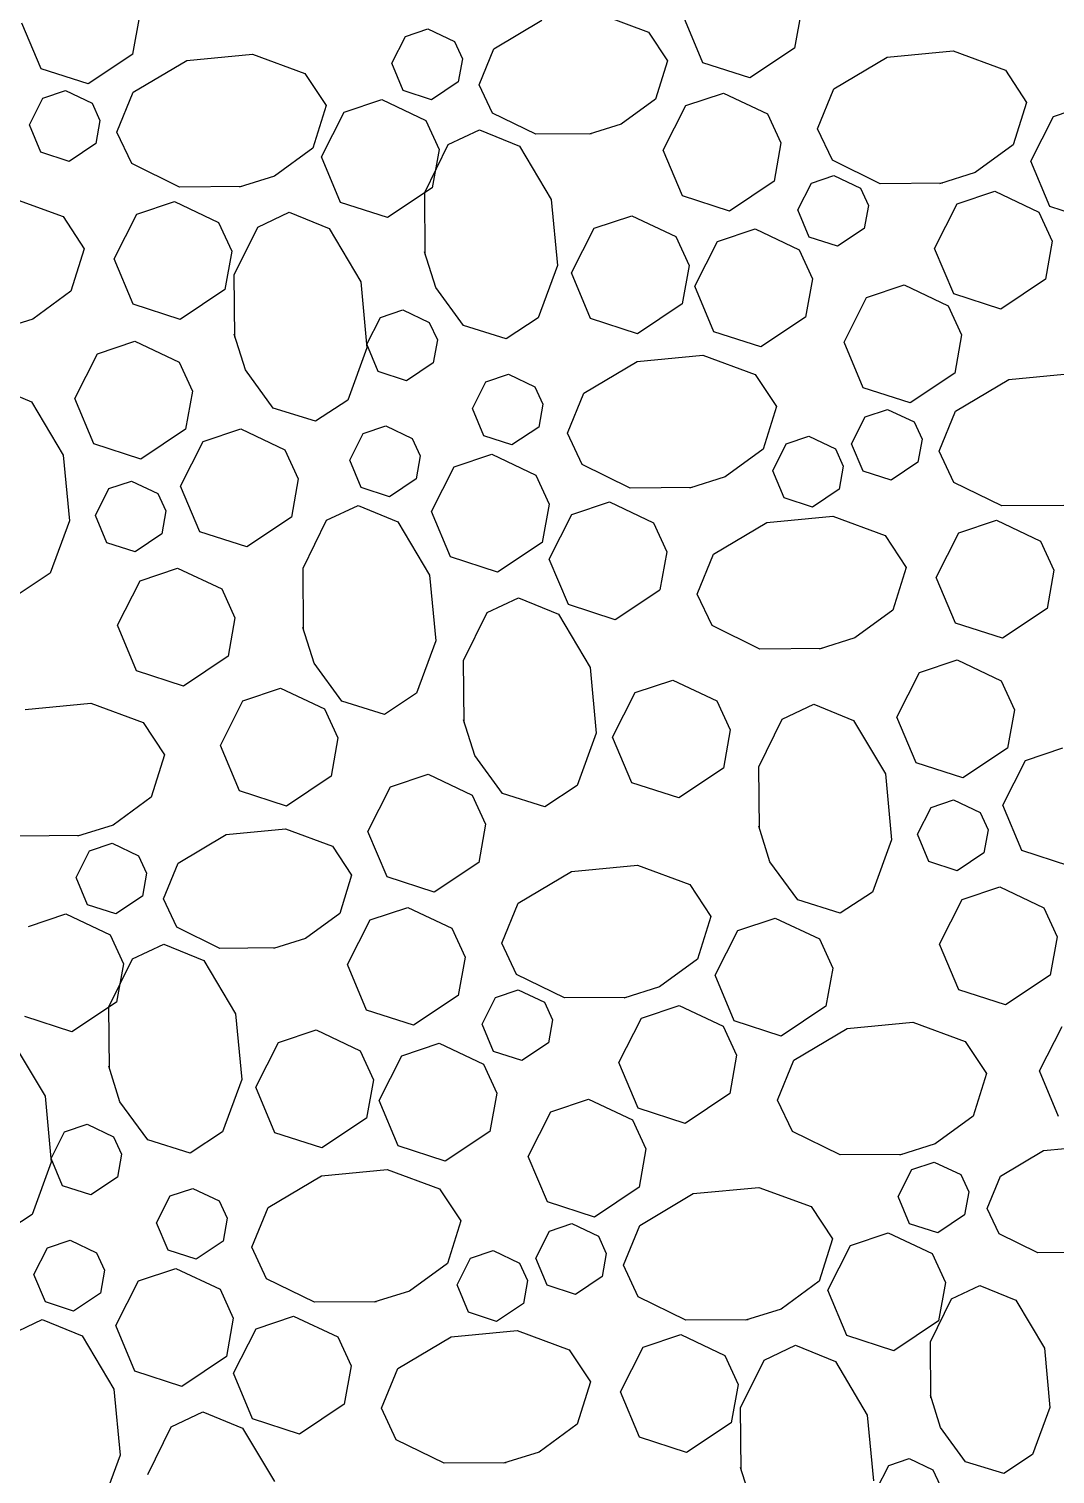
# Model space of a CAD drawing. Header units: inches. Extents: x -5337 to 1057, y 15227 to 19227.
# Drawn here: x -3164.38 to -3158.8, y 16305.19 to 16313.06 of the extents above; entities that cross this region are included whole.
import ezdxf

# ---------------------------------------------------------------- set-up
doc = ezdxf.new("R2010")
doc.units = ezdxf.units.IN
doc.header["$LTSCALE"] = 150
doc.header["$MEASUREMENT"] = 0
for name, color, linetype in [('COMT-MIN', 84, 'Continuous'), ('CONT-MJR', 84, 'Continuous'), ('PAVING', 7, 'Continuous'), ('ROW', 7, 'Continuous')]:
    doc.layers.add(name, color=color, linetype=linetype)

msp = doc.modelspace()

# ---------------------------------------------------------------- linework, layer by layer
at = {"layer": 'COMT-MIN', "color": 5, "linetype": 'Continuous', "lineweight": 40}
for radius, start, end in [(560.5, 129.092043, 140.753788), (557.5, 128.960999, 139.325693), (554.5, 128.826187, 140.831762), (551.5, 128.687376, 139.068914)]:
    msp.add_arc((-2744.5848, 15912.6026), radius, start, end, dxfattribs=at)
at = {"layer": 'CONT-MJR', "color": 5, "linetype": 'Continuous', "lineweight": 70}
msp.add_arc((-2744.5848, 15912.6026), 563.5, 129.219531, 139.309179, dxfattribs=at)
at = {"layer": 'PAVING', "color": 1}
for p, q in [((-3163.7812, 16313.1314), (-3163.8187, 16312.9229)), ((-3161.8518, 16312.9523), (-3161.5903, 16313.1078)), ((-3161.2676, 16313.1384), (-3161.0112, 16313.0437)), ((-3160.7146, 16312.8767), (-3160.8187, 16313.1244)), ((-3160.1784, 16313.1645), (-3160.2159, 16312.956)), ((-3164.3174, 16312.8433), (-3164.4215, 16313.0912)), ((-3162.4078, 16312.8735), (-3162.3339, 16313.0192)), ((-3162.3339, 16313.0192), (-3162.2112, 16313.0605)), ((-3162.2112, 16313.0605), (-3162.0672, 16312.9921)), ((-3161.0112, 16313.0437), (-3160.9075, 16312.8866)), ((-3162.0672, 16312.9921), (-3162.0237, 16312.8973)), ((-3161.9315, 16312.7569), (-3161.8518, 16312.9523)), ((-3160.2157, 16312.956), (-3160.4589, 16312.7936)), ((-3159.7107, 16312.9069), (-3159.3523, 16312.9406)), ((-3159.3523, 16312.9406), (-3159.0677, 16312.8359)), ((-3163.8184, 16312.9228), (-3164.0615, 16312.7608)), ((-3163.8151, 16312.7154), (-3163.5245, 16312.8886)), ((-3163.5245, 16312.8886), (-3163.1661, 16312.9223)), ((-3163.1661, 16312.9223), (-3162.8813, 16312.8174)), ((-3162.3455, 16312.7248), (-3162.4078, 16312.8735)), ((-3162.0237, 16312.8973), (-3162.0462, 16312.7724)), ((-3160.9075, 16312.8866), (-3160.9727, 16312.6785)), ((-3160.4589, 16312.7936), (-3160.7146, 16312.8767)), ((-3160.0013, 16312.7339), (-3159.7107, 16312.9069)), ((-3164.0615, 16312.7608), (-3164.3174, 16312.8433)), ((-3162.8813, 16312.8174), (-3162.766, 16312.6428)), ((-3159.0677, 16312.8359), (-3158.9522, 16312.6609)), ((-3164.3068, 16312.6839), (-3164.1842, 16312.7253)), ((-3164.1842, 16312.7253), (-3164.0399, 16312.6571)), ((-3163.9039, 16312.4986), (-3163.8151, 16312.7154)), ((-3162.1921, 16312.6752), (-3162.3455, 16312.7248)), ((-3162.046, 16312.7724), (-3162.1921, 16312.6752)), ((-3161.8589, 16312.6027), (-3161.9315, 16312.7569)), ((-3160.8068, 16312.6428), (-3160.6024, 16312.7113)), ((-3160.6024, 16312.7113), (-3160.3624, 16312.5978)), ((-3160.0903, 16312.517), (-3160.0013, 16312.7339)), ((-3164.3806, 16312.5381), (-3164.3068, 16312.6839)), ((-3164.0399, 16312.6571), (-3163.9965, 16312.5622)), ((-3162.766, 16312.6428), (-3162.8382, 16312.4113)), ((-3162.6673, 16312.6066), (-3162.4629, 16312.6755)), ((-3162.4629, 16312.6755), (-3162.2228, 16312.5617)), ((-3160.9727, 16312.6785), (-3161.159, 16312.542)), ((-3160.93, 16312.3998), (-3160.8068, 16312.6428)), ((-3158.9522, 16312.6609), (-3159.0245, 16312.4296)), ((-3158.8057, 16312.5842), (-3158.6016, 16312.6527)), ((-3163.9965, 16312.5622), (-3164.0192, 16312.437)), ((-3162.7906, 16312.3637), (-3162.6673, 16312.6066)), ((-3162.2228, 16312.5617), (-3162.1503, 16312.4038)), ((-3161.6245, 16312.488), (-3161.8589, 16312.6027)), ((-3160.3624, 16312.5978), (-3160.2899, 16312.4398)), ((-3158.9291, 16312.341), (-3158.8057, 16312.5842)), ((-3164.3182, 16312.3893), (-3164.3806, 16312.5381)), ((-3163.8233, 16312.3273), (-3163.9039, 16312.4986)), ((-3162.1011, 16312.4306), (-3161.9299, 16312.5115)), ((-3161.9299, 16312.5115), (-3161.713, 16312.4226)), ((-3161.3201, 16312.4903), (-3161.6245, 16312.488)), ((-3161.159, 16312.542), (-3161.3336, 16312.4874)), ((-3160.0095, 16312.3458), (-3160.0903, 16312.517)), ((-3164.165, 16312.3397), (-3164.3182, 16312.3893)), ((-3164.019, 16312.437), (-3164.165, 16312.3397)), ((-3162.8382, 16312.4113), (-3163.0456, 16312.2598)), ((-3162.2289, 16312.1702), (-3162.1011, 16312.4306)), ((-3162.1503, 16312.4038), (-3162.1878, 16312.1953)), ((-3161.713, 16312.4226), (-3161.5398, 16312.1321)), ((-3160.8263, 16312.152), (-3160.93, 16312.3998)), ((-3160.2899, 16312.4398), (-3160.3273, 16312.2316)), ((-3159.0245, 16312.4296), (-3159.2318, 16312.2782)), ((-3163.5629, 16312.1997), (-3163.8233, 16312.3273)), ((-3162.6867, 16312.116), (-3162.7906, 16312.3637)), ((-3159.7491, 16312.218), (-3160.0095, 16312.3458)), ((-3158.8249, 16312.0933), (-3158.9291, 16312.341)), ((-3163.0456, 16312.2598), (-3163.2394, 16312.1993)), ((-3160.3273, 16312.2316), (-3160.5704, 16312.0692)), ((-3160.1238, 16312.2213), (-3160.0013, 16312.2626)), ((-3160.0013, 16312.2626), (-3159.8571, 16312.1942)), ((-3159.2318, 16312.2782), (-3159.4257, 16312.2177)), ((-3163.2246, 16312.2021), (-3163.5629, 16312.1997)), ((-3162.1876, 16312.1953), (-3162.4309, 16312.0335)), ((-3162.2262, 16311.832), (-3162.2289, 16312.1702)), ((-3160.5704, 16312.0692), (-3160.8263, 16312.152)), ((-3160.198, 16312.0757), (-3160.1238, 16312.2213)), ((-3159.8571, 16312.1942), (-3159.8137, 16312.0995)), ((-3159.4108, 16312.2206), (-3159.7491, 16312.218)), ((-3159.3295, 16312.1087), (-3159.1251, 16312.1773)), ((-3159.1251, 16312.1773), (-3158.885, 16312.0635)), ((-3164.4827, 16312.1436), (-3164.1978, 16312.0389)), ((-3163.7958, 16312.0527), (-3163.5915, 16312.1213)), ((-3163.5915, 16312.1213), (-3163.3513, 16312.0076)), ((-3162.4309, 16312.0335), (-3162.6867, 16312.116)), ((-3161.5398, 16312.1321), (-3161.5061, 16311.7736)), ((-3160.1354, 16311.9271), (-3160.198, 16312.0757)), ((-3159.8137, 16312.0995), (-3159.8361, 16311.9747)), ((-3159.4528, 16311.866), (-3159.3295, 16312.1087)), ((-3158.5693, 16312.0109), (-3158.8249, 16312.0933)), ((-3164.1978, 16312.0389), (-3164.0825, 16311.8638)), ((-3163.919, 16311.8097), (-3163.7958, 16312.0527)), ((-3163.3513, 16312.0076), (-3163.2788, 16311.85)), ((-3163.1377, 16311.9818), (-3162.9665, 16312.0627)), ((-3162.9665, 16312.0627), (-3162.7496, 16311.9738)), ((-3161.3062, 16311.9752), (-3161.1017, 16312.0437)), ((-3161.1017, 16312.0437), (-3160.8616, 16311.93)), ((-3158.885, 16312.0635), (-3158.8126, 16311.906)), ((-3163.2654, 16311.7216), (-3163.1377, 16311.9818)), ((-3162.7496, 16311.9738), (-3162.5765, 16311.6833)), ((-3161.4292, 16311.7325), (-3161.3062, 16311.9752)), ((-3160.8616, 16311.93), (-3160.7892, 16311.7723)), ((-3160.6348, 16311.903), (-3160.4306, 16311.9717)), ((-3160.4306, 16311.9717), (-3160.1905, 16311.8579)), ((-3159.982, 16311.8772), (-3160.1354, 16311.9271)), ((-3159.8361, 16311.9744), (-3159.982, 16311.8772)), ((-3164.0825, 16311.8638), (-3164.1549, 16311.6324)), ((-3163.2788, 16311.85), (-3163.3163, 16311.6417)), ((-3162.1687, 16311.6531), (-3162.2293, 16311.8468)), ((-3160.7582, 16311.6601), (-3160.6348, 16311.903)), ((-3160.1905, 16311.8579), (-3160.1179, 16311.7001)), ((-3159.3486, 16311.6179), (-3159.4528, 16311.866)), ((-3158.8126, 16311.906), (-3158.8499, 16311.6977)), ((-3163.815, 16311.5619), (-3163.919, 16311.8097)), ((-3161.5061, 16311.7736), (-3161.6111, 16311.4888)), ((-3160.7892, 16311.7723), (-3160.8264, 16311.5641)), ((-3163.2631, 16311.3833), (-3163.2654, 16311.7216)), ((-3162.5765, 16311.6833), (-3162.543, 16311.3251)), ((-3161.3254, 16311.4844), (-3161.4292, 16311.7325)), ((-3160.1179, 16311.7001), (-3160.1553, 16311.492)), ((-3158.8499, 16311.6977), (-3159.093, 16311.5353)), ((-3164.1549, 16311.6324), (-3164.3621, 16311.4812)), ((-3163.3161, 16311.6415), (-3163.5594, 16311.4793)), ((-3162.0172, 16311.4458), (-3162.1687, 16311.6531)), ((-3160.6542, 16311.4123), (-3160.7582, 16311.6601)), ((-3159.9461, 16311.3556), (-3159.8231, 16311.5988)), ((-3159.8231, 16311.5988), (-3159.6185, 16311.6671)), ((-3159.6185, 16311.6671), (-3159.3784, 16311.5536)), ((-3159.093, 16311.5353), (-3159.3486, 16311.6179)), ((-3163.5594, 16311.4793), (-3163.815, 16311.5619)), ((-3162.4702, 16311.4896), (-3162.3477, 16311.531)), ((-3162.3477, 16311.531), (-3162.2036, 16311.4628)), ((-3160.8264, 16311.5641), (-3161.0695, 16311.4017)), ((-3159.3784, 16311.5536), (-3159.306, 16311.3958)), ((-3164.3621, 16311.4812), (-3164.5562, 16311.4205)), ((-3162.5441, 16311.3441), (-3162.4702, 16311.4896)), ((-3162.2036, 16311.4628), (-3162.1599, 16311.3681)), ((-3161.7858, 16311.3734), (-3162.0172, 16311.4458)), ((-3161.6111, 16311.4888), (-3161.7858, 16311.3734)), ((-3161.0695, 16311.4017), (-3161.3254, 16311.4844)), ((-3160.1553, 16311.4918), (-3160.3984, 16311.3296)), ((-3163.2051, 16311.2044), (-3163.2658, 16311.3982)), ((-3162.1599, 16311.3681), (-3162.1825, 16311.2433)), ((-3160.3984, 16311.3296), (-3160.6542, 16311.4123)), ((-3159.306, 16311.3958), (-3159.3435, 16311.1873)), ((-3164.1336, 16311.0495), (-3164.0105, 16311.2923)), ((-3164.0105, 16311.2923), (-3163.8059, 16311.3609)), ((-3163.8059, 16311.3609), (-3163.5659, 16311.247)), ((-3162.543, 16311.3251), (-3162.6477, 16311.0401)), ((-3162.4818, 16311.1954), (-3162.5441, 16311.3441)), ((-3161.0723, 16311.2508), (-3160.714, 16311.2841)), ((-3160.714, 16311.2841), (-3160.4291, 16311.1795)), ((-3159.8422, 16311.1077), (-3159.9461, 16311.3556)), ((-3163.5659, 16311.247), (-3163.4935, 16311.0895)), ((-3162.1823, 16311.243), (-3162.3283, 16311.1456)), ((-3161.3629, 16311.0778), (-3161.0723, 16311.2508)), ((-3163.0537, 16310.997), (-3163.2051, 16311.2044)), ((-3162.3283, 16311.1456), (-3162.4818, 16311.1954)), ((-3161.9695, 16310.9943), (-3161.8956, 16311.1403)), ((-3161.8956, 16311.1403), (-3161.7731, 16311.1814)), ((-3161.7731, 16311.1814), (-3161.6289, 16311.113)), ((-3160.4291, 16311.1795), (-3160.3137, 16311.0044)), ((-3159.3433, 16311.1872), (-3159.5864, 16311.0251)), ((-3159.3397, 16310.98), (-3159.0492, 16311.153)), ((-3159.0492, 16311.153), (-3158.6909, 16311.1868)), ((-3164.586, 16311.1206), (-3164.3691, 16311.0316)), ((-3164.0295, 16310.8018), (-3164.1336, 16311.0495)), ((-3163.4935, 16311.0895), (-3163.531, 16310.8812)), ((-3161.6289, 16311.113), (-3161.5854, 16311.0183)), ((-3161.4517, 16310.8605), (-3161.3629, 16311.0778)), ((-3159.5864, 16311.0251), (-3159.8422, 16311.1077)), ((-3164.3691, 16311.0316), (-3164.1961, 16310.7412)), ((-3162.8226, 16310.9251), (-3163.0537, 16310.997)), ((-3162.6477, 16311.0401), (-3162.8226, 16310.9251)), ((-3161.9073, 16310.8459), (-3161.9695, 16310.9943)), ((-3161.5854, 16311.0183), (-3161.608, 16310.8936)), ((-3160.3137, 16311.0044), (-3160.3861, 16310.7732)), ((-3159.8316, 16310.9482), (-3159.7089, 16310.9894)), ((-3159.7089, 16310.9894), (-3159.5648, 16310.9214)), ((-3159.4286, 16310.763), (-3159.3397, 16310.98)), ((-3162.5629, 16310.858), (-3162.4405, 16310.8993)), ((-3162.4405, 16310.8993), (-3162.2963, 16310.8309)), ((-3161.6076, 16310.8936), (-3161.7539, 16310.7961)), ((-3159.9054, 16310.8024), (-3159.8316, 16310.9482)), ((-3159.5648, 16310.9214), (-3159.5213, 16310.8266)), ((-3163.5308, 16310.8811), (-3163.774, 16310.719)), ((-3163.5574, 16310.5712), (-3163.4342, 16310.8141)), ((-3163.4342, 16310.8141), (-3163.2297, 16310.8829)), ((-3163.2297, 16310.8829), (-3162.9897, 16310.769)), ((-3162.6367, 16310.7124), (-3162.5629, 16310.858)), ((-3162.2963, 16310.8309), (-3162.2528, 16310.7364)), ((-3161.7539, 16310.7961), (-3161.9073, 16310.8459)), ((-3161.3709, 16310.6894), (-3161.4517, 16310.8605)), ((-3160.2603, 16310.8018), (-3160.1375, 16310.843)), ((-3160.1375, 16310.843), (-3159.9934, 16310.7748)), ((-3159.5213, 16310.8266), (-3159.5438, 16310.7016)), ((-3164.1961, 16310.7412), (-3164.1623, 16310.3828)), ((-3163.774, 16310.719), (-3164.0295, 16310.8018)), ((-3162.9897, 16310.769), (-3162.9172, 16310.6114)), ((-3162.2528, 16310.7364), (-3162.2752, 16310.6115)), ((-3162.0688, 16310.6772), (-3161.864, 16310.7459)), ((-3161.864, 16310.7459), (-3161.6242, 16310.632)), ((-3160.3861, 16310.7732), (-3160.5932, 16310.6219)), ((-3160.3341, 16310.656), (-3160.2603, 16310.8018)), ((-3159.9934, 16310.7748), (-3159.9502, 16310.68)), ((-3159.8428, 16310.6539), (-3159.9054, 16310.8024)), ((-3159.3479, 16310.5918), (-3159.4286, 16310.763)), ((-3162.5746, 16310.5638), (-3162.6367, 16310.7124)), ((-3162.1919, 16310.4343), (-3162.0688, 16310.6772)), ((-3161.1107, 16310.5616), (-3161.3709, 16310.6894)), ((-3160.2718, 16310.5073), (-3160.3341, 16310.656)), ((-3159.9502, 16310.68), (-3159.9726, 16310.555)), ((-3159.5437, 16310.7015), (-3159.6896, 16310.6043)), ((-3163.9477, 16310.5581), (-3163.8251, 16310.5994)), ((-3163.8251, 16310.5994), (-3163.681, 16310.531)), ((-3162.9172, 16310.6114), (-3162.9546, 16310.4031)), ((-3162.2755, 16310.6112), (-3162.4211, 16310.5139)), ((-3161.6242, 16310.632), (-3161.5516, 16310.4744)), ((-3160.5932, 16310.6219), (-3160.7872, 16310.5614)), ((-3159.6896, 16310.6043), (-3159.8428, 16310.6539)), ((-3159.0877, 16310.4641), (-3159.3479, 16310.5918)), ((-3164.0216, 16310.4124), (-3163.9477, 16310.5581)), ((-3163.681, 16310.531), (-3163.6374, 16310.4366)), ((-3163.4533, 16310.3236), (-3163.5574, 16310.5712)), ((-3162.4211, 16310.5139), (-3162.5746, 16310.5638)), ((-3160.7723, 16310.5642), (-3161.1107, 16310.5616)), ((-3160.1182, 16310.4579), (-3160.2718, 16310.5073)), ((-3159.9726, 16310.555), (-3160.1182, 16310.4579)), ((-3163.6374, 16310.4366), (-3163.66, 16310.3114)), ((-3162.7633, 16310.3864), (-3162.5919, 16310.4672)), ((-3162.5919, 16310.4672), (-3162.375, 16310.3783)), ((-3162.0879, 16310.1864), (-3162.1919, 16310.4343)), ((-3161.5516, 16310.4744), (-3161.589, 16310.2659)), ((-3161.4276, 16310.4175), (-3161.2233, 16310.4864)), ((-3161.2233, 16310.4864), (-3160.9832, 16310.3728)), ((-3158.7493, 16310.4667), (-3159.0877, 16310.4641)), ((-3164.1623, 16310.3828), (-3164.2671, 16310.0979)), ((-3163.9592, 16310.2636), (-3164.0216, 16310.4124)), ((-3162.9546, 16310.4031), (-3163.1977, 16310.2409)), ((-3162.8909, 16310.1259), (-3162.7633, 16310.3864)), ((-3162.375, 16310.3783), (-3162.2019, 16310.0878)), ((-3161.5508, 16310.1747), (-3161.4276, 16310.4175)), ((-3160.9832, 16310.3728), (-3160.9108, 16310.2147)), ((-3160.6564, 16310.2013), (-3160.366, 16310.3742)), ((-3160.366, 16310.3742), (-3160.0075, 16310.4078)), ((-3160.0075, 16310.4078), (-3159.7226, 16310.3033)), ((-3159.3206, 16310.3173), (-3159.1162, 16310.3857)), ((-3159.1162, 16310.3857), (-3158.876, 16310.2719)), ((-3163.8058, 16310.2141), (-3163.9592, 16310.2636)), ((-3163.6598, 16310.3115), (-3163.8058, 16310.2141)), ((-3163.1977, 16310.2409), (-3163.4533, 16310.3236)), ((-3161.589, 16310.2659), (-3161.8321, 16310.1037)), ((-3159.7226, 16310.3033), (-3159.6074, 16310.1281)), ((-3159.4437, 16310.0743), (-3159.3206, 16310.3173)), ((-3158.876, 16310.2719), (-3158.8035, 16310.1143)), ((-3161.8321, 16310.1037), (-3162.0879, 16310.1864)), ((-3160.9108, 16310.2147), (-3160.9481, 16310.0066)), ((-3160.7452, 16309.9843), (-3160.6564, 16310.2013)), ((-3163.7783, 16310.0572), (-3163.574, 16310.1258)), ((-3163.574, 16310.1258), (-3163.3337, 16310.0122)), ((-3162.8885, 16309.7877), (-3162.8909, 16310.1259)), ((-3161.4468, 16309.927), (-3161.5508, 16310.1747)), ((-3159.6074, 16310.1281), (-3159.6796, 16309.897)), ((-3158.8035, 16310.1143), (-3158.8411, 16309.9058)), ((-3164.2671, 16310.0979), (-3164.4421, 16309.9826)), ((-3163.9016, 16309.8142), (-3163.7783, 16310.0572)), ((-3162.2019, 16310.0878), (-3162.1684, 16309.7293)), ((-3159.3396, 16309.8265), (-3159.4437, 16310.0743)), ((-3163.3337, 16310.0122), (-3163.2615, 16309.8545)), ((-3161.8892, 16309.8837), (-3161.718, 16309.9646)), ((-3161.718, 16309.9646), (-3161.501, 16309.8756)), ((-3160.948, 16310.0064), (-3161.1913, 16309.8442)), ((-3160.6645, 16309.813), (-3160.7452, 16309.9843)), ((-3162.0171, 16309.6236), (-3161.8892, 16309.8837)), ((-3161.501, 16309.8756), (-3161.3283, 16309.5851)), ((-3161.1913, 16309.8442), (-3161.4468, 16309.927)), ((-3159.6796, 16309.897), (-3159.8869, 16309.7458)), ((-3158.8408, 16309.9059), (-3159.084, 16309.7437)), ((-3163.7974, 16309.5666), (-3163.9016, 16309.8142)), ((-3163.2615, 16309.8545), (-3163.2987, 16309.6459)), ((-3162.8306, 16309.6087), (-3162.8914, 16309.8026)), ((-3160.4041, 16309.6851), (-3160.6645, 16309.813)), ((-3159.084, 16309.7437), (-3159.3396, 16309.8265)), ((-3162.1684, 16309.7293), (-3162.2731, 16309.4445)), ((-3159.8869, 16309.7458), (-3160.0808, 16309.6848)), ((-3163.2987, 16309.6459), (-3163.5418, 16309.4838)), ((-3160.066, 16309.6878), (-3160.4041, 16309.6851)), ((-3163.5418, 16309.4838), (-3163.7974, 16309.5666)), ((-3162.6791, 16309.4015), (-3162.8306, 16309.6087)), ((-3162.0144, 16309.2856), (-3162.0171, 16309.6236)), ((-3161.3283, 16309.5851), (-3161.2945, 16309.2269)), ((-3159.6584, 16309.3141), (-3159.5353, 16309.5566)), ((-3159.5353, 16309.5566), (-3159.3308, 16309.6256)), ((-3159.3308, 16309.6256), (-3159.0906, 16309.5116)), ((-3161.0824, 16309.4479), (-3160.8781, 16309.5164)), ((-3160.8781, 16309.5164), (-3160.6381, 16309.4029)), ((-3159.0906, 16309.5116), (-3159.0183, 16309.3539)), ((-3163.3413, 16309.1608), (-3163.218, 16309.4038)), ((-3163.218, 16309.4038), (-3163.0137, 16309.4726)), ((-3163.0137, 16309.4726), (-3162.7737, 16309.3589)), ((-3162.4479, 16309.3292), (-3162.6791, 16309.4015)), ((-3162.2731, 16309.4445), (-3162.4479, 16309.3292)), ((-3161.2057, 16309.2049), (-3161.0824, 16309.4479)), ((-3160.6381, 16309.4029), (-3160.5655, 16309.2451)), ((-3164.4044, 16309.3559), (-3164.046, 16309.3898)), ((-3164.046, 16309.3898), (-3163.7612, 16309.2847)), ((-3162.7737, 16309.3589), (-3162.7012, 16309.2011)), ((-3160.2821, 16309.3041), (-3160.1106, 16309.3851)), ((-3160.1106, 16309.3851), (-3159.8938, 16309.2959)), ((-3159.0183, 16309.3539), (-3159.0557, 16309.1455)), ((-3163.7612, 16309.2847), (-3163.6457, 16309.11)), ((-3161.9568, 16309.1063), (-3162.0174, 16309.3)), ((-3160.5655, 16309.2451), (-3160.6028, 16309.0366)), ((-3160.4099, 16309.044), (-3160.2821, 16309.3041)), ((-3159.8938, 16309.2959), (-3159.7209, 16309.0056)), ((-3159.5543, 16309.066), (-3159.6584, 16309.3141)), ((-3163.2374, 16308.9133), (-3163.3413, 16309.1608)), ((-3162.7012, 16309.2011), (-3162.7385, 16308.9928)), ((-3161.2945, 16309.2269), (-3161.3991, 16308.9422)), ((-3161.1016, 16308.9572), (-3161.2057, 16309.2049)), ((-3163.6457, 16309.11), (-3163.718, 16308.8787)), ((-3161.8052, 16308.8989), (-3161.9568, 16309.1063)), ((-3159.0556, 16309.1455), (-3159.2988, 16308.9834)), ((-3158.959, 16309.0786), (-3158.7545, 16309.1473)), ((-3162.4144, 16308.9352), (-3162.21, 16309.0038)), ((-3162.21, 16309.0038), (-3161.9701, 16308.8903)), ((-3160.6028, 16309.0366), (-3160.8458, 16308.8744)), ((-3160.4071, 16308.7057), (-3160.4099, 16309.044)), ((-3159.7209, 16309.0056), (-3159.6872, 16308.6471)), ((-3159.2988, 16308.9834), (-3159.5543, 16309.066)), ((-3159.0821, 16308.8357), (-3158.959, 16309.0786)), ((-3162.7386, 16308.9926), (-3162.9817, 16308.8306)), ((-3162.5376, 16308.6922), (-3162.4144, 16308.9352)), ((-3161.3991, 16308.9422), (-3161.5744, 16308.8265)), ((-3160.8458, 16308.8744), (-3161.1016, 16308.9572)), ((-3163.718, 16308.8787), (-3163.9254, 16308.7272)), ((-3162.9817, 16308.8306), (-3163.2374, 16308.9133)), ((-3161.9701, 16308.8903), (-3161.8974, 16308.7323)), ((-3161.5744, 16308.8265), (-3161.8052, 16308.8989)), ((-3159.4725, 16308.8225), (-3159.3499, 16308.8638)), ((-3159.3499, 16308.8638), (-3159.2059, 16308.7955)), ((-3159.5463, 16308.6768), (-3159.4725, 16308.8225)), ((-3159.2059, 16308.7955), (-3159.1622, 16308.7012)), ((-3158.978, 16308.5879), (-3159.0821, 16308.8357)), ((-3163.9254, 16308.7272), (-3164.1192, 16308.6666)), ((-3163.3091, 16308.6758), (-3162.9866, 16308.706)), ((-3162.9866, 16308.706), (-3162.7301, 16308.6117)), ((-3162.4335, 16308.4446), (-3162.5376, 16308.6922)), ((-3161.8974, 16308.7323), (-3161.935, 16308.5239)), ((-3160.3494, 16308.5265), (-3160.41, 16308.7207)), ((-3159.1622, 16308.7012), (-3159.1847, 16308.576)), ((-3164.1045, 16308.6696), (-3164.4425, 16308.6668)), ((-3164.0527, 16308.5871), (-3163.9301, 16308.6284)), ((-3163.9301, 16308.6284), (-3163.786, 16308.5602)), ((-3163.5708, 16308.5202), (-3163.3091, 16308.6758)), ((-3162.7301, 16308.6117), (-3162.6264, 16308.4544)), ((-3159.6872, 16308.6471), (-3159.7919, 16308.3625)), ((-3159.4839, 16308.5282), (-3159.5463, 16308.6768)), ((-3164.1266, 16308.4414), (-3164.0527, 16308.5871)), ((-3163.786, 16308.5602), (-3163.7425, 16308.4652)), ((-3159.1846, 16308.5757), (-3159.3305, 16308.4785)), ((-3158.7225, 16308.5053), (-3158.978, 16308.5879)), ((-3163.7425, 16308.4652), (-3163.765, 16308.3404)), ((-3163.6503, 16308.3247), (-3163.5708, 16308.5202)), ((-3162.6264, 16308.4544), (-3162.6914, 16308.2462)), ((-3161.9346, 16308.5238), (-3162.1777, 16308.3615)), ((-3161.7202, 16308.302), (-3161.4297, 16308.4747)), ((-3161.4297, 16308.4747), (-3161.0713, 16308.5083)), ((-3161.0713, 16308.5083), (-3160.7864, 16308.4037)), ((-3160.1982, 16308.3193), (-3160.3494, 16308.5265)), ((-3159.3305, 16308.4785), (-3159.4839, 16308.5282)), ((-3164.0643, 16308.293), (-3164.1266, 16308.4414)), ((-3162.1777, 16308.3615), (-3162.4335, 16308.4446)), ((-3160.7864, 16308.4037), (-3160.6711, 16308.2286)), ((-3159.3031, 16308.3216), (-3159.0988, 16308.3904)), ((-3159.0988, 16308.3904), (-3158.8586, 16308.2766)), ((-3163.7648, 16308.3404), (-3163.9109, 16308.243)), ((-3163.5777, 16308.1706), (-3163.6503, 16308.3247)), ((-3161.8091, 16308.085), (-3161.7202, 16308.302)), ((-3159.9669, 16308.2469), (-3160.1982, 16308.3193)), ((-3159.7919, 16308.3625), (-3159.9669, 16308.2469)), ((-3159.4264, 16308.0788), (-3159.3031, 16308.3216)), ((-3164.3862, 16308.1747), (-3164.1819, 16308.2432)), ((-3164.1819, 16308.2432), (-3163.9416, 16308.1296)), ((-3163.9109, 16308.243), (-3164.0643, 16308.293)), ((-3162.6914, 16308.2462), (-3162.8779, 16308.1101)), ((-3162.5258, 16308.2107), (-3162.3213, 16308.2791)), ((-3162.3213, 16308.2791), (-3162.0814, 16308.1657)), ((-3160.6711, 16308.2286), (-3160.7433, 16307.9976)), ((-3160.5248, 16308.1522), (-3160.3206, 16308.2206)), ((-3160.3206, 16308.2206), (-3160.0804, 16308.1069)), ((-3158.8586, 16308.2766), (-3158.7862, 16308.1188)), ((-3163.3434, 16308.0557), (-3163.5777, 16308.1706)), ((-3162.649, 16307.9677), (-3162.5258, 16308.2107)), ((-3162.0814, 16308.1657), (-3162.0085, 16308.008)), ((-3160.648, 16307.9092), (-3160.5248, 16308.1522)), ((-3163.9416, 16308.1296), (-3163.8693, 16307.9717)), ((-3163.8201, 16307.9984), (-3163.6488, 16308.0794)), ((-3163.6488, 16308.0794), (-3163.4318, 16307.9905)), ((-3162.8779, 16308.1101), (-3163.0525, 16308.0555)), ((-3161.7284, 16307.9138), (-3161.8091, 16308.085)), ((-3160.0804, 16308.1069), (-3160.0078, 16307.9489)), ((-3159.322, 16307.8309), (-3159.4264, 16308.0788)), ((-3158.7862, 16308.1188), (-3158.8234, 16307.9102)), ((-3163.9477, 16307.7384), (-3163.8201, 16307.9984)), ((-3163.4318, 16307.9905), (-3163.2587, 16307.6999)), ((-3163.039, 16308.0581), (-3163.3434, 16308.0557)), ((-3162.0085, 16308.008), (-3162.0463, 16307.7993)), ((-3160.7433, 16307.9976), (-3160.9507, 16307.8464)), ((-3163.8693, 16307.9717), (-3163.9066, 16307.7636)), ((-3162.545, 16307.72), (-3162.649, 16307.9677)), ((-3161.4679, 16307.7857), (-3161.7284, 16307.9138)), ((-3160.544, 16307.6612), (-3160.648, 16307.9092)), ((-3160.0078, 16307.9489), (-3160.0451, 16307.7408)), ((-3158.8234, 16307.9102), (-3159.0664, 16307.7481)), ((-3161.8427, 16307.7891), (-3161.7202, 16307.8304)), ((-3161.7202, 16307.8304), (-3161.576, 16307.7622)), ((-3160.9507, 16307.8464), (-3161.1444, 16307.7856)), ((-3159.0664, 16307.7481), (-3159.322, 16307.8309)), ((-3163.9064, 16307.7633), (-3164.1496, 16307.6012)), ((-3162.0463, 16307.7993), (-3162.2893, 16307.6374)), ((-3161.9168, 16307.6436), (-3161.8427, 16307.7891)), ((-3161.576, 16307.7622), (-3161.5326, 16307.6676)), ((-3161.1298, 16307.7885), (-3161.4679, 16307.7857)), ((-3161.0484, 16307.6766), (-3160.8441, 16307.7453)), ((-3160.8441, 16307.7453), (-3160.6038, 16307.6315)), ((-3164.1496, 16307.6012), (-3164.4055, 16307.6841)), ((-3163.9449, 16307.4002), (-3163.9477, 16307.7384)), ((-3163.2587, 16307.6999), (-3163.2252, 16307.3415)), ((-3162.2893, 16307.6374), (-3162.545, 16307.72)), ((-3161.5326, 16307.6676), (-3161.5548, 16307.5425)), ((-3161.1715, 16307.4338), (-3161.0484, 16307.6766)), ((-3160.0449, 16307.7408), (-3160.2882, 16307.5785)), ((-3163.025, 16307.5431), (-3162.8204, 16307.6118)), ((-3162.8204, 16307.6118), (-3162.5805, 16307.4979)), ((-3161.8543, 16307.4947), (-3161.9168, 16307.6436)), ((-3160.6038, 16307.6315), (-3160.5315, 16307.4738)), ((-3160.2882, 16307.5785), (-3160.544, 16307.6612)), ((-3160.2194, 16307.4474), (-3159.9291, 16307.6203)), ((-3159.9291, 16307.6203), (-3159.5708, 16307.6539)), ((-3159.5708, 16307.6539), (-3159.2859, 16307.5491)), ((-3158.8828, 16307.3884), (-3158.7595, 16307.6312)), ((-3164.4682, 16307.5421), (-3164.2954, 16307.2513)), ((-3163.1482, 16307.3003), (-3163.025, 16307.5431)), ((-3162.3537, 16307.4711), (-3162.1494, 16307.5396)), ((-3162.1494, 16307.5396), (-3161.9093, 16307.4259)), ((-3161.5548, 16307.5423), (-3161.7008, 16307.4451)), ((-3159.2859, 16307.5491), (-3159.1706, 16307.3741)), ((-3162.5805, 16307.4979), (-3162.508, 16307.3402)), ((-3162.4769, 16307.2281), (-3162.3537, 16307.4711)), ((-3161.7008, 16307.4451), (-3161.8543, 16307.4947)), ((-3161.0674, 16307.1858), (-3161.1715, 16307.4338)), ((-3160.5315, 16307.4738), (-3160.5686, 16307.2652)), ((-3160.3083, 16307.2304), (-3160.2194, 16307.4474)), ((-3163.8876, 16307.2209), (-3163.9481, 16307.4148)), ((-3161.9093, 16307.4259), (-3161.8367, 16307.268)), ((-3159.1706, 16307.3741), (-3159.2429, 16307.143)), ((-3158.7787, 16307.1407), (-3158.8828, 16307.3884)), ((-3163.2252, 16307.3415), (-3163.33, 16307.0569)), ((-3163.0442, 16307.0524), (-3163.1482, 16307.3003)), ((-3162.508, 16307.3402), (-3162.5452, 16307.1319)), ((-3164.2954, 16307.2513), (-3164.2618, 16306.8929)), ((-3163.7358, 16307.0137), (-3163.8876, 16307.2209)), ((-3162.373, 16306.9802), (-3162.4769, 16307.2281)), ((-3161.8367, 16307.268), (-3161.8743, 16307.0598)), ((-3161.5418, 16307.1668), (-3161.3373, 16307.2354)), ((-3161.3373, 16307.2354), (-3161.0973, 16307.1216)), ((-3160.5686, 16307.2652), (-3160.8117, 16307.1033)), ((-3160.2275, 16307.0591), (-3160.3083, 16307.2304)), ((-3162.5452, 16307.1319), (-3162.7884, 16306.9698)), ((-3161.6651, 16306.9236), (-3161.5418, 16307.1668)), ((-3161.0973, 16307.1216), (-3161.0248, 16306.9638)), ((-3160.8117, 16307.1033), (-3161.0674, 16307.1858)), ((-3159.2429, 16307.143), (-3159.4502, 16306.9916)), ((-3164.2631, 16306.9121), (-3164.189, 16307.0578)), ((-3164.189, 16307.0578), (-3164.0665, 16307.0989)), ((-3164.0665, 16307.0989), (-3163.9224, 16307.0308)), ((-3163.33, 16307.0569), (-3163.5048, 16306.9412)), ((-3162.7884, 16306.9698), (-3163.0442, 16307.0524)), ((-3161.874, 16307.0597), (-3162.1172, 16306.8976)), ((-3159.9675, 16306.9314), (-3160.2275, 16307.0591)), ((-3163.9224, 16307.0308), (-3163.8787, 16306.9362)), ((-3163.5048, 16306.9412), (-3163.7358, 16307.0137)), ((-3162.1172, 16306.8976), (-3162.373, 16306.9802)), ((-3161.0248, 16306.9638), (-3161.0622, 16306.7554)), ((-3159.4502, 16306.9916), (-3159.644, 16306.931)), ((-3158.8594, 16306.9557), (-3158.5689, 16306.9829)), ((-3164.2618, 16306.8929), (-3164.3664, 16306.608)), ((-3164.2006, 16306.7635), (-3164.2631, 16306.9121)), ((-3163.8787, 16306.9362), (-3163.9013, 16306.811)), ((-3161.561, 16306.676), (-3161.6651, 16306.9236)), ((-3159.6292, 16306.9338), (-3159.9675, 16306.9314)), ((-3159.5774, 16306.8516), (-3159.4548, 16306.8926)), ((-3159.4548, 16306.8926), (-3159.311, 16306.8245)), ((-3159.0946, 16306.8157), (-3158.8594, 16306.9557)), ((-3163.9011, 16306.811), (-3164.0472, 16306.7138)), ((-3163.0816, 16306.6456), (-3162.7911, 16306.8185)), ((-3162.7911, 16306.8185), (-3162.4327, 16306.8523)), ((-3162.4327, 16306.8523), (-3162.148, 16306.7475)), ((-3159.6513, 16306.7058), (-3159.5774, 16306.8516)), ((-3159.311, 16306.8245), (-3159.2674, 16306.7298)), ((-3159.1664, 16306.6398), (-3159.0946, 16306.8157)), ((-3164.0472, 16306.7138), (-3164.2006, 16306.7635)), ((-3163.6145, 16306.7082), (-3163.4918, 16306.7494)), ((-3163.4918, 16306.7494), (-3163.3478, 16306.6811)), ((-3162.148, 16306.7475), (-3162.0325, 16306.5727)), ((-3161.0622, 16306.7552), (-3161.3052, 16306.5931)), ((-3160.7682, 16306.7208), (-3160.4098, 16306.7545)), ((-3160.4098, 16306.7545), (-3160.1248, 16306.6499)), ((-3159.2674, 16306.7298), (-3159.2898, 16306.6048)), ((-3163.6884, 16306.5624), (-3163.6145, 16306.7082)), ((-3163.3478, 16306.6811), (-3163.3043, 16306.5864)), ((-3163.1704, 16306.4286), (-3163.0816, 16306.6456)), ((-3161.3052, 16306.5931), (-3161.561, 16306.676)), ((-3161.0585, 16306.548), (-3160.7682, 16306.7208)), ((-3160.1248, 16306.6499), (-3160.0097, 16306.4749)), ((-3159.589, 16306.5571), (-3159.6513, 16306.7058)), ((-3164.3664, 16306.608), (-3164.5415, 16306.4927)), ((-3163.3043, 16306.5864), (-3163.3268, 16306.4613)), ((-3162.0325, 16306.5727), (-3162.105, 16306.3413)), ((-3159.2895, 16306.6049), (-3159.4357, 16306.5076)), ((-3159.1012, 16306.5011), (-3159.1664, 16306.6398)), ((-3163.6261, 16306.4135), (-3163.6884, 16306.5624)), ((-3161.6242, 16306.3704), (-3161.5503, 16306.5162)), ((-3161.5503, 16306.5162), (-3161.4278, 16306.5575)), ((-3161.4278, 16306.5575), (-3161.2836, 16306.4893)), ((-3161.2836, 16306.4893), (-3161.2401, 16306.3945)), ((-3161.1475, 16306.331), (-3161.0585, 16306.548)), ((-3159.911, 16306.4391), (-3159.7065, 16306.5076)), ((-3159.7065, 16306.5076), (-3159.4664, 16306.3941)), ((-3159.4357, 16306.5076), (-3159.589, 16306.5571)), ((-3158.8902, 16306.3977), (-3159.1012, 16306.5011)), ((-3164.3558, 16306.2802), (-3164.2819, 16306.426)), ((-3164.2819, 16306.426), (-3164.1593, 16306.4671)), ((-3164.1593, 16306.4671), (-3164.0152, 16306.3989)), ((-3163.4726, 16306.364), (-3163.6261, 16306.4135)), ((-3163.3267, 16306.4614), (-3163.4726, 16306.364)), ((-3163.0898, 16306.2572), (-3163.1704, 16306.4286)), ((-3161.9792, 16306.3698), (-3161.8564, 16306.411)), ((-3161.8564, 16306.411), (-3161.7124, 16306.3426)), ((-3160.0097, 16306.4749), (-3160.0818, 16306.2437)), ((-3160.0342, 16306.196), (-3159.911, 16306.4391)), ((-3164.0152, 16306.3989), (-3163.9715, 16306.3042)), ((-3162.105, 16306.3413), (-3162.3122, 16306.19)), ((-3162.0527, 16306.2239), (-3161.9792, 16306.3698)), ((-3161.7124, 16306.3426), (-3161.6689, 16306.2482)), ((-3161.5618, 16306.2219), (-3161.6242, 16306.3704)), ((-3161.2401, 16306.3945), (-3161.2628, 16306.2696)), ((-3161.0667, 16306.1598), (-3161.1475, 16306.331)), ((-3159.4664, 16306.3941), (-3159.3939, 16306.2363)), ((-3158.6165, 16306.4), (-3158.8902, 16306.3977)), ((-3164.2934, 16306.1317), (-3164.3558, 16306.2802)), ((-3163.9715, 16306.3042), (-3163.9941, 16306.1794)), ((-3163.7876, 16306.2453), (-3163.583, 16306.3136)), ((-3163.583, 16306.3136), (-3163.343, 16306.2001)), ((-3162.8295, 16306.1297), (-3163.0898, 16306.2572)), ((-3161.2626, 16306.2695), (-3161.4083, 16306.1722)), ((-3163.9941, 16306.1794), (-3164.1398, 16306.0819)), ((-3163.9107, 16306.0022), (-3163.7876, 16306.2453)), ((-3163.343, 16306.2001), (-3163.2706, 16306.0424)), ((-3162.3122, 16306.19), (-3162.506, 16306.1292)), ((-3161.9904, 16306.0753), (-3162.0527, 16306.2239)), ((-3161.6689, 16306.2482), (-3161.6913, 16306.1229)), ((-3161.4083, 16306.1722), (-3161.5618, 16306.2219)), ((-3160.0818, 16306.2437), (-3160.2891, 16306.0924)), ((-3159.9302, 16305.9485), (-3160.0342, 16306.196)), ((-3159.3939, 16306.2363), (-3159.4314, 16306.0277)), ((-3159.3606, 16306.1484), (-3159.2063, 16306.221)), ((-3159.2063, 16306.221), (-3159.011, 16306.1412)), ((-3164.1398, 16306.0819), (-3164.2934, 16306.1317)), ((-3162.4911, 16306.1321), (-3162.8295, 16306.1297)), ((-3161.6913, 16306.1229), (-3161.8372, 16306.0255)), ((-3160.8065, 16306.032), (-3161.0667, 16306.1598)), ((-3160.2891, 16306.0924), (-3160.4829, 16306.0318)), ((-3159.4753, 16305.914), (-3159.3606, 16306.1484)), ((-3159.011, 16306.1412), (-3158.8552, 16305.8795)), ((-3164.4822, 16305.9544), (-3164.3108, 16306.0351)), ((-3164.3108, 16306.0351), (-3164.0939, 16305.9462)), ((-3163.2706, 16306.0424), (-3163.3078, 16305.8338)), ((-3163.1465, 16305.9855), (-3162.9422, 16306.0541)), ((-3162.9422, 16306.0541), (-3162.7022, 16305.9404)), ((-3161.8372, 16306.0255), (-3161.9904, 16306.0753)), ((-3160.4681, 16306.0345), (-3160.8065, 16306.032)), ((-3159.4311, 16306.0276), (-3159.6745, 16305.8656)), ((-3164.0939, 16305.9462), (-3163.9207, 16305.6557)), ((-3163.8068, 16305.7544), (-3163.9107, 16306.0022)), ((-3163.2696, 16305.7428), (-3163.1465, 16305.9855)), ((-3162.7022, 16305.9404), (-3162.6295, 16305.783)), ((-3162.3754, 16305.7692), (-3162.0846, 16305.9421)), ((-3162.0846, 16305.9421), (-3161.7262, 16305.9759)), ((-3161.7262, 16305.9759), (-3161.4415, 16305.8711)), ((-3161.0395, 16305.8851), (-3160.8348, 16305.9538)), ((-3160.8348, 16305.9538), (-3160.5948, 16305.8401)), ((-3159.6745, 16305.8656), (-3159.9302, 16305.9485)), ((-3161.4415, 16305.8711), (-3161.3261, 16305.6963)), ((-3161.1625, 16305.6421), (-3161.0395, 16305.8851)), ((-3160.3812, 16305.8142), (-3160.2101, 16305.8953)), ((-3160.2101, 16305.8953), (-3159.993, 16305.8064)), ((-3159.473, 16305.6096), (-3159.4753, 16305.914)), ((-3158.8552, 16305.8795), (-3158.8251, 16305.5569)), ((-3163.3078, 16305.8338), (-3163.5509, 16305.6718)), ((-3162.6295, 16305.783), (-3162.6671, 16305.5745)), ((-3160.5948, 16305.8401), (-3160.5223, 16305.6823)), ((-3160.509, 16305.554), (-3160.3812, 16305.8142)), ((-3159.993, 16305.8064), (-3159.8201, 16305.5157)), ((-3163.5509, 16305.6718), (-3163.8068, 16305.7544)), ((-3163.1656, 16305.4951), (-3163.2696, 16305.7428)), ((-3162.4642, 16305.5525), (-3162.3754, 16305.7692)), ((-3163.9207, 16305.6557), (-3163.8873, 16305.2974)), ((-3161.3261, 16305.6963), (-3161.3984, 16305.4651)), ((-3161.0586, 16305.3943), (-3161.1625, 16305.6421)), ((-3160.5223, 16305.6823), (-3160.5599, 16305.4739)), ((-3159.4213, 16305.4483), (-3159.4759, 16305.6229)), ((-3162.6669, 16305.5745), (-3162.91, 16305.4123)), ((-3162.3835, 16305.381), (-3162.4642, 16305.5525)), ((-3160.5065, 16305.2158), (-3160.509, 16305.554)), ((-3158.8251, 16305.5569), (-3158.9193, 16305.3007)), ((-3163.6081, 16305.4517), (-3163.437, 16305.5327)), ((-3163.437, 16305.5327), (-3163.2199, 16305.4436)), ((-3162.91, 16305.4123), (-3163.1656, 16305.4951)), ((-3161.3984, 16305.4651), (-3161.6058, 16305.3135)), ((-3160.5597, 16305.4738), (-3160.803, 16305.3117)), ((-3159.8201, 16305.5157), (-3159.7865, 16305.1574)), ((-3163.7359, 16305.1914), (-3163.6081, 16305.4517)), ((-3163.2199, 16305.4436), (-3163.0471, 16305.1533)), ((-3160.803, 16305.3117), (-3161.0586, 16305.3943)), ((-3159.2849, 16305.2618), (-3159.4213, 16305.4483)), ((-3162.123, 16305.2532), (-3162.3835, 16305.381)), ((-3161.6058, 16305.3135), (-3161.7995, 16305.253)), ((-3163.8873, 16305.2974), (-3163.9918, 16305.0126)), ((-3161.7849, 16305.2557), (-3162.123, 16305.2532)), ((-3160.4488, 16305.0368), (-3160.5093, 16305.2306)), ((-3159.7686, 16305.1104), (-3159.702, 16305.2416)), ((-3159.702, 16305.2416), (-3159.5917, 16305.2787)), ((-3159.5917, 16305.2787), (-3159.462, 16305.2172)), ((-3159.0766, 16305.1968), (-3159.2849, 16305.2618)), ((-3158.9193, 16305.3007), (-3159.0766, 16305.1968)), ((-3159.462, 16305.2172), (-3159.4226, 16305.1321))]:
    msp.add_line(p, q, dxfattribs=at)
at = {"layer": 'PAVING'}
for radius, start in [(532.5, 127.848784), (507.5, 128.624456)]:
    msp.add_arc((-2744.5848, 15912.6026), radius, start, 170.230829, dxfattribs=at)
at = {"layer": 'ROW'}
msp.add_arc((-2744.5848, 15912.6026), 542.5, 128.244184, 146.952095, dxfattribs=at)

doc.saveas('drawing.dxf')
